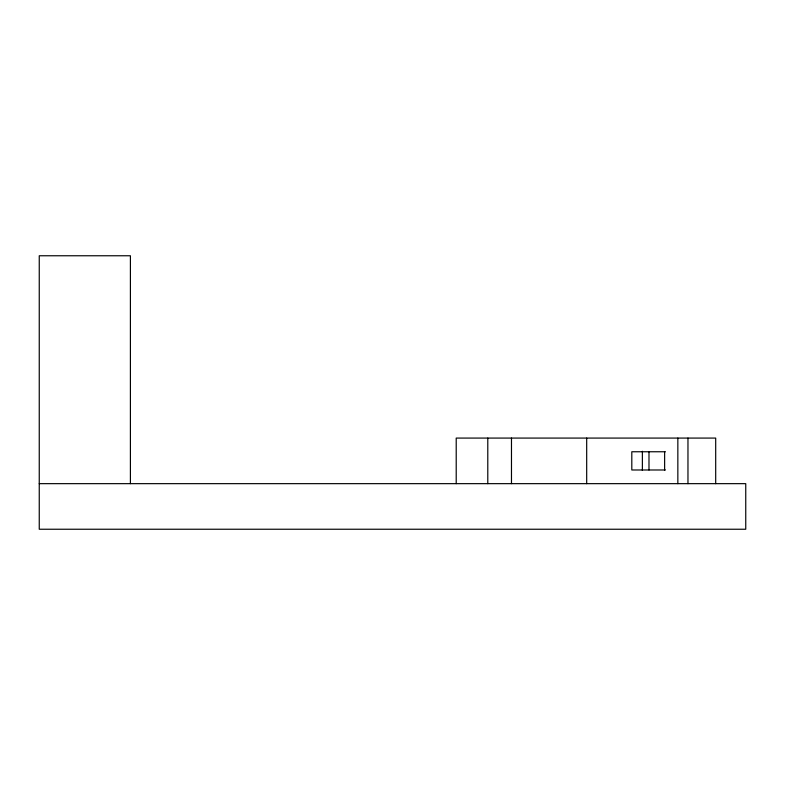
<?xml version="1.0" encoding="UTF-8"?>
<svg xmlns="http://www.w3.org/2000/svg" width="785" height="785" viewBox="0 0 785 785"><rect width="100%" height="100%" fill="white"/><g stroke="black" fill="none" stroke-linecap="round" stroke-linejoin="round"><path stroke-width="1.18" d="M665.395 451.758L631.807 451.758L631.807 469.989L665.395 469.989M39.25 483.658L745.75 483.658L745.75 529.237L39.25 529.237L39.25 255.763L130.408 255.763L130.408 483.658M715.694 483.658L715.694 438.079L456.213 438.079L456.213 483.658M687.964 438.079L687.964 483.658M677.847 438.079L677.847 483.658M664.63 451.758L664.63 469.989M648.989 451.758L648.989 469.989M642.375 451.277L642.375 470.47M586.689 438.079L586.689 483.658M511.477 438.079L511.477 483.658M487.789 438.079L487.789 483.658"/></g></svg>
